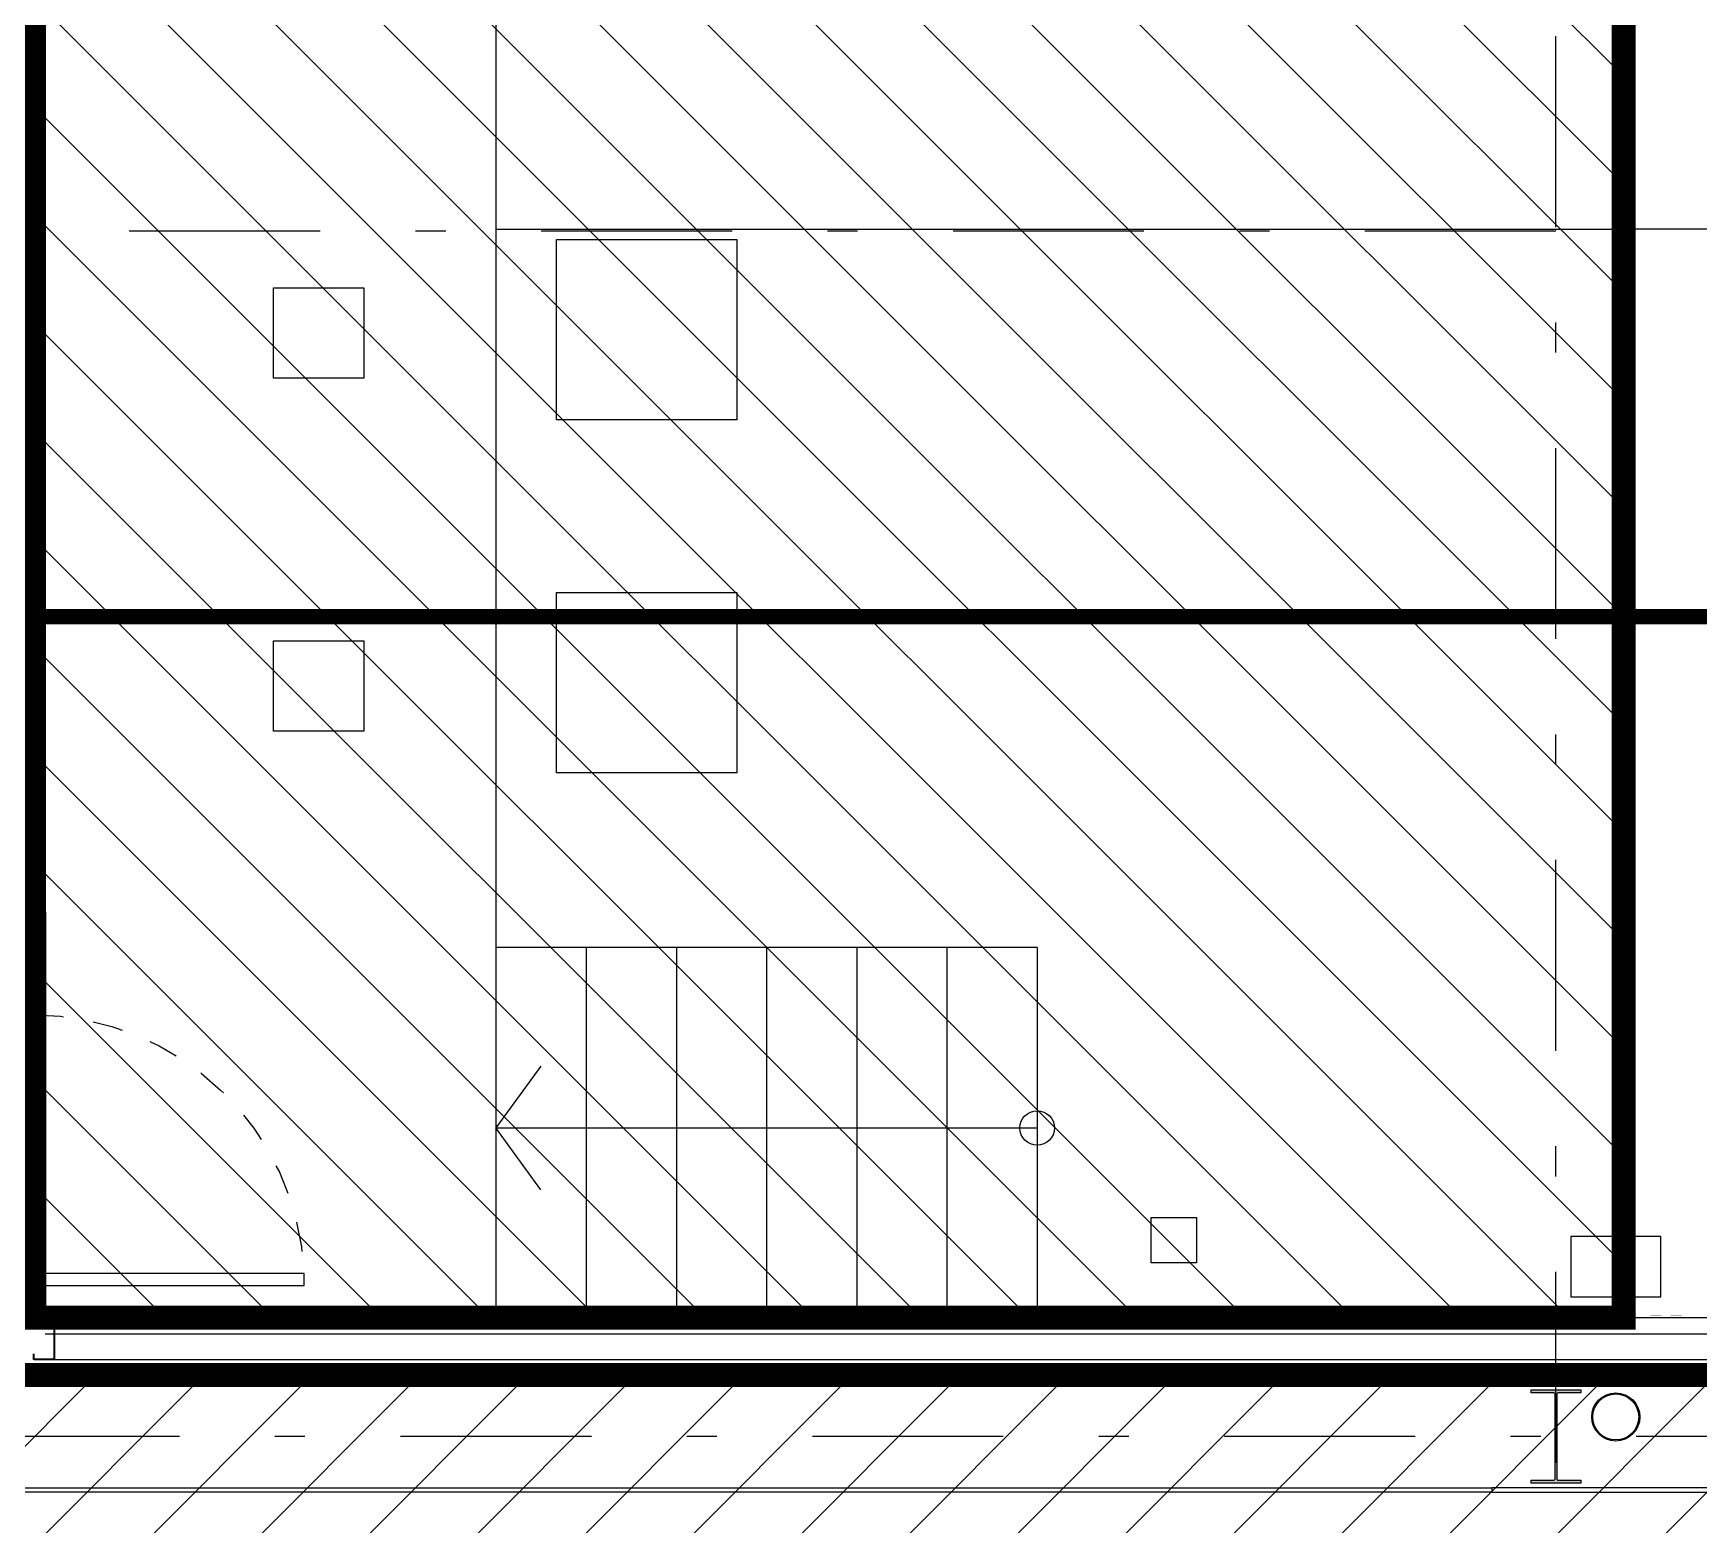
# Model space of a CAD drawing. Header units: millimetres. Extents: x -77 to 207, y -160 to 187.
# Drawn here: x -26.28 to -20.74, y 29.11 to 34.07 of the extents above; entities that cross this region are included whole.
import ezdxf
from ezdxf.xclip import XClip

# ---------------------------------------------------------------- set-up
doc = ezdxf.new("R2010")
doc.units = ezdxf.units.MM
doc.header["$LTSCALE"] = 0.1
for name, pattern in [('X REF - ANELO INST bind$0$X REF - ANELO$0$DASHDOT2', [12.7, 6.35, -3.175, 0, -3.175]), ('X REF - ANELO INST bind$0$X REF - ANELO$0$DASHED', [0.75, 0.5, -0.25]), ('X REF - ANELO INST bind$0$X REF - ANELO$0$DASHED2', [0.375, 0.25, -0.125])]:
    doc.linetypes.add(name, pattern=pattern)
for name, color, linetype in [('C01 Foil blanco', 30, 'Continuous'), ('C03 PRY comun+papel kraft', 192, 'Continuous'), ('C08 CH trapezoidal', 148, 'Continuous'), ('X REF - ANELO INST bind$0$X REF - ANELO EXT$0$A-CORDONES', 8, 'Continuous'), ('X REF - ANELO INST bind$0$X REF - ANELO EXT$0$A-VISTAS', 8, 'Continuous'), ('X REF - ANELO INST bind$0$X REF - ANELO EXT$0$E-REJILLAS', 8, 'Continuous'), ('X REF - ANELO INST bind$0$X REF - ANELO$0$A-CHAPA TRAPEZOIDAL', 8, 'Continuous'), ('X REF - ANELO INST bind$0$X REF - ANELO$0$A-TABIQUE PRY', 7, 'Continuous'), ('X REF - ANELO INST bind$0$X REF - ANELO$0$A-VISTAS', 8, 'Continuous'), ('X REF - ANELO INST bind$0$X REF - ANELO$0$C-METALICA', 8, 'Continuous'), ('X REF - ANELO INST bind$0$X REF - ANELO$0$E-MONTANTE PLUVIAL', 8, 'Continuous'), ('X REF - ANELO INST bind$0$X REF - ANELO$0$MET-COLUMNA METALICA', 7, 'Continuous'), ('X REF - ANELO INST bind$0$X REF - ANELO$0$MET-CORREAS DE CV', 7, 'Continuous'), ('X REF - ANELO INST bind$0$X REF - ANELO$0$MET-EJE CABRIADAS', 8, 'X REF - ANELO INST bind$0$X REF - ANELO$0$DASHDOT2'), ('X REF - ANELO INST bind$0$X REF - ANELO$0$MET-LANA VIDRIO', 8, 'Continuous'), ('X REF - ANELO INST bind$0$X REF - ANELO$0$PROY', 8, 'X REF - ANELO INST bind$0$X REF - ANELO$0$DASHED')]:
    doc.layers.add(name, color=color, linetype=linetype)
doc.linetypes.add('X REF - ANELO INST bind$0$X REF - ANELO$0$REFERENCIAL CORTE TRANSVERSAL WM$0$BATTING', pattern='A,0.00254,-2.54,[134,ltypeshp.shx,S=2.54,R=0,X=-2.54,Y=0],-5.08,[134,ltypeshp.shx,S=2.54,R=180,X=2.54,Y=0],-2.54', length=10.16254)

# ---------------------------------------------------------------- blocks, each defined once
blk = doc.blocks.new('X REF - ANELO INST bind$0$X REF - ANELO$0$CMETP')
at = {"layer": 'X REF - ANELO INST bind$0$X REF - ANELO$0$MET-COLUMNA METALICA'}
blk.add_hatch(color=256, dxfattribs=at).paths.add_polyline_path([(-0.0825, 0), (-0.0825, 0.0097), (-0.0073, 0.0097, 0.414214), (-0.0029, 0.0141), (-0.0029, 0.2958, 0.414214), (-0.0073, 0.3002), (-0.0825, 0.3002), (-0.0825, 0.31), (0.0825, 0.31), (0.0825, 0.3002), (0.0073, 0.3002, 0.414214), (0.0029, 0.2958), (0.0029, 0.0141, 0.414214), (0.0073, 0.0097), (0.0825, 0.0097), (0.0825, 0)])
blk.add_lwpolyline([(0.0825, 0.3002), (0.0825, 0.31), (-0.0825, 0.31), (-0.0825, 0.3002), (-0.0073, 0.3002, -0.414214), (-0.0029, 0.2958), (-0.0029, 0.0141, -0.414214), (-0.0073, 0.0097), (-0.0825, 0.0097), (-0.0825, 0), (0.0825, 0), (0.0825, 0.0097), (0.0073, 0.0097, -0.414214), (0.0029, 0.0141), (0.0029, 0.2958, -0.414214), (0.0073, 0.3002)], format="xyb", close=True, dxfattribs=at)
blk = doc.blocks.new('X REF - ANELO INST bind$0$X REF - ANELO$0$puerta 090')
at = {"layer": 'X REF - ANELO INST bind$0$X REF - ANELO$0$C-METALICA'}
for points in [[(506.5229, 1389.5823), (506.4229, 1389.5823), (506.4229, 1389.6123), (506.5229, 1389.6123)], [(506.5229, 1389.5823), (507.4229, 1389.5823), (507.4229, 1389.5423), (506.5229, 1389.5423)], [(506.5229, 1388.6523), (506.4229, 1388.6523), (506.4229, 1388.6823), (506.5229, 1388.6823)]]:
    blk.add_lwpolyline(points, close=True, dxfattribs=at)
at = {"layer": 'X REF - ANELO INST bind$0$X REF - ANELO$0$C-METALICA', "color": 8, "linetype": 'X REF - ANELO INST bind$0$X REF - ANELO$0$DASHED2'}
blk.add_arc((506.5229, 1389.5823), 0.9, 270, 357.4527, dxfattribs=at)
blk = doc.blocks.new('X REF - ANELO INST bind$0$X REF - ANELO EXT$0$rpluvial')
blk.add_lwpolyline([(1964.5718, 1190.3267), (1964.8718, 1190.3267), (1964.8718, 1190.5267), (1964.5718, 1190.5267)], close=True)
blk = doc.blocks.new('X REF - ANELO INST bind$0$X REF - ANELO EXT')
at = {"layer": 'X REF - ANELO INST bind$0$X REF - ANELO EXT$0$A-CORDONES'}
blk.add_line((-10.7184, 33.4156), (-20.9926, 33.4156, 0.0004), dxfattribs=at)
at = {"layer": 'X REF - ANELO INST bind$0$X REF - ANELO EXT$0$A-VISTAS'}
for p, q in [((-24.7429, 41.588), (-24.7429, 29.7951)), ((-24.7429, 31.0264), (-24.7429, 29.8264)), ((-22.9429, 31.0264), (-24.7429, 31.0264)), ((-24.4429, 31.0264), (-24.4429, 29.8264)), ((-24.1429, 31.0264), (-24.1429, 29.8264)), ((-23.8429, 31.0264), (-23.8429, 29.8264)), ((-23.5429, 31.0264), (-23.5429, 29.8264)), ((-23.2429, 31.0264), (-23.2429, 29.8264)), ((-22.9429, 31.0264), (-22.9429, 29.8264)), ((-24.5933, 30.632), (-24.7429, 30.4264)), ((-24.5933, 30.2207), (-24.7429, 30.4264)), ((-24.7429, 30.4264), (-22.9429, 30.4264)), ((-22.9429, 29.8264), (-24.7429, 29.8264))]:
    blk.add_line(p, q, dxfattribs=at)
blk.add_lwpolyline([(-24.7429, 33.4156), (-20.9926, 33.4156)], dxfattribs=at)
blk.add_circle((-22.9429, 30.4264), 0.0574, dxfattribs=at)
at = {"layer": 'X REF - ANELO INST bind$0$X REF - ANELO EXT$0$E-REJILLAS'}
for points in [[(-24.5415, 33.382), (-23.9415, 33.382), (-23.9415, 32.782), (-24.5415, 32.782)], [(-22.5632, 30.1282), (-22.4132, 30.1282), (-22.4132, 29.9782), (-22.5632, 29.9782)]]:
    blk.add_lwpolyline(points, close=True, dxfattribs=at)
for points, elevation in [([(-25.4825, 33.2209), (-25.1825, 33.2209), (-25.1825, 32.9209), (-25.4825, 32.9209)], 0.0015), ([(-24.5415, 32.2072), (-23.9415, 32.2072), (-23.9415, 31.6072), (-24.5415, 31.6072)], 0.0014), ([(-25.4825, 32.0462), (-25.1825, 32.0462), (-25.1825, 31.7462), (-25.4825, 31.7462)], 0.0029)]:
    blk.add_lwpolyline(points, close=True, dxfattribs=dict(at, elevation=elevation))
blk.add_blockref('X REF - ANELO INST bind$0$X REF - ANELO EXT$0$rpluvial', (-1985.7402, -1160.4615, -0.01), dxfattribs=at)
blk = doc.blocks.new('X REF - ANELO INST bind$0$X REF - ANELO')
at = {"layer": 'X REF - ANELO INST bind$0$X REF - ANELO$0$A-CHAPA TRAPEZOIDAL', "const_width": 0.0006, "elevation": -0.0006}
blk.add_lwpolyline([(-26.2778, 33.9196), (-26.2778, 33.9746), (-26.2738, 33.9786), (-26.2738, 34.0092), (-26.2778, 34.0132), (-26.2778, 34.0345)], dxfattribs=at)
at = {"layer": 'X REF - ANELO INST bind$0$X REF - ANELO$0$A-CHAPA TRAPEZOIDAL', "elevation": -0.0006}
for points in [[(-26.2778, 32.4037, 0.0006, 0.0006, 0), (-26.2778, 32.4337, 0.0006, 0.0006, 0), (-26.2738, 32.4377, 0.0006, 0.0006, 0), (-26.2738, 32.4682, 0.0006, 0.0006, 0), (-26.2778, 32.4722, 0.0006, 0.0006, 0), (-26.2778, 32.5022, 0.0006, 0.0006, 0), (-26.2738, 32.5062, 0.0006, 0.0006, 0), (-26.2738, 32.5362, 0.0006, 0.0006, 0), (-26.2778, 32.5402, 0.0006, 0.0006, 0), (-26.2778, 32.5702, 0.0006, 0.0006, 0), (-26.2495, 32.5985, 0.0006, 0.0006, 0), (-26.2495, 32.6285, 0.0006, 0.0006, 0), (-26.2778, 32.6568, 0.0006, 0.0006, 0), (-26.2778, 32.6868, 0.0006, 0.0006, 0), (-26.2738, 32.6908, 0.0006, 0.0006, 0), (-26.2738, 32.7208, 0.0006, 0.0006, 0), (-26.2778, 32.7248, 0.0006, 0.0006, 0), (-26.2778, 32.7548, 0.0006, 0.0006, 0), (-26.2738, 32.7588, 0.0006, 0.0006, 0), (-26.2738, 32.7888, 0.0006, 0.0006, 0), (-26.2778, 32.7928, 0.0006, 0.0006, 0), (-26.2778, 32.8228, 0.0006, 0.0006, 0), (-26.2495, 32.8511, 0.0006, 0.0006, 0), (-26.2495, 32.8811, 0.0006, 0.0006, 0), (-26.2778, 32.9094, 0.0006, 0.0006, 0), (-26.2778, 32.9394, 0.0006, 0.0006, 0), (-26.2738, 32.9434, 0.0006, 0.0006, 0), (-26.2738, 32.9734, 0.0006, 0.0006, 0), (-26.2778, 32.9774, 0.0006, 0.0006, 0), (-26.2778, 33.0074, 0.0006, 0.0006, 0), (-26.2738, 33.0114, 0.0006, 0.0006, 0), (-26.2738, 33.0414, 0.0006, 0.0006, 0), (-26.2778, 33.0454, 0.0006, 0.0006, 0), (-26.2778, 33.0754, 0.0006, 0.0006, 0), (-26.2495, 33.1036, 0.0006, 0.0006, 0), (-26.2495, 33.1336, 0.0006, 0.0006, 0), (-26.2778, 33.1619, 0.0006, 0.0006, 0), (-26.2778, 33.1919, 0.0006, 0.0006, 0), (-26.2738, 33.1959, 0.0006, 0.0006, 0), (-26.2738, 33.2259, 0.0006, 0.0006, 0), (-26.2778, 33.2299, 0.0006, 0.0006, 0), (-26.2778, 33.2599, 0.0006, 0.0006, 0), (-26.2738, 33.2639, 0.0006, 0.0006, 0), (-26.2738, 33.2939, 0.0006, 0.0006, 0), (-26.2778, 33.2979, 0.0006, 0.0006, 0), (-26.2778, 33.3279, 0.0006, 0.0006, 0), (-26.2495, 33.3562, 0.0006, 0.0006, 0), (-26.2495, 33.3862, 0.0006, 0.0006, 0), (-26.2778, 33.4145, 0.0006, 0.0006, 0), (-26.2778, 33.4445, 0.0006, 0.0006, 0), (-26.2738, 33.4485, 0.0006, 0.0006, 0), (-26.2738, 33.4785, 0.0006, 0.0006, 0), (-26.2778, 33.4825, 0.0006, 0.0006, 0), (-26.2778, 33.5125, 0.0006, 0.0006, 0), (-26.2738, 33.5165, 0.0006, 0.0006, 0), (-26.2738, 33.5465, 0.0006, 0.0006, 0), (-26.2778, 33.5505, 0.0006, 0.0006, 0), (-26.2778, 33.5805, 0.0006, 0.0006, 0), (-26.2495, 33.6088, 0.0006, 0.0006, 0), (-26.2495, 33.6388, 0.0006, 0.0006, 0), (-26.2778, 33.6671, 0.0006, 0.0006, 0), (-26.2778, 33.6971, 0.0006, 0.0006, 0), (-26.2738, 33.7011, 0.0006, 0.0006, 0), (-26.2738, 33.7311, 0.0006, 0.0006, 0), (-26.2778, 33.7351, 0.0006, 0.0006, 0), (-26.2778, 33.7651, 0.0006, 0.0006, 0), (-26.2738, 33.7691, 0.0006, 0.0006, 0), (-26.2738, 33.7991, 0.0006, 0.0006, 0), (-26.2778, 33.8031, 0.0006, 0.0006, 0), (-26.2778, 33.8331, 0.0006, 0.0006, 0), (-26.2495, 33.8614, 0.0006, 0.0006, 0), (-26.2495, 33.8914, 0.0006, 0.0006, 0), (-26.2778, 33.9196, 0, 0, 0)], [(-26.2778, 30.8468, 0.0006, 0.0006, 0), (-26.2778, 30.9177, 0.0006, 0.0006, 0), (-26.2738, 30.9217, 0.0006, 0.0006, 0), (-26.2738, 30.9522, 0.0006, 0.0006, 0), (-26.2778, 30.9562, 0.0006, 0.0006, 0), (-26.2778, 30.9862, 0.0006, 0.0006, 0), (-26.2738, 30.9902, 0.0006, 0.0006, 0), (-26.2738, 31.0202, 0.0006, 0.0006, 0), (-26.2778, 31.0242, 0.0006, 0.0006, 0), (-26.2778, 31.0542, 0.0006, 0.0006, 0), (-26.2495, 31.0825, 0.0006, 0.0006, 0), (-26.2495, 31.1125, 0.0006, 0.0006, 0), (-26.2778, 31.1408, 0.0006, 0.0006, 0), (-26.2778, 31.1708, 0.0006, 0.0006, 0), (-26.2738, 31.1748, 0.0006, 0.0006, 0), (-26.2738, 31.2048, 0.0006, 0.0006, 0), (-26.2778, 31.2088, 0.0006, 0.0006, 0), (-26.2778, 31.2388, 0.0006, 0.0006, 0), (-26.2738, 31.2428, 0.0006, 0.0006, 0), (-26.2738, 31.2728, 0.0006, 0.0006, 0), (-26.2778, 31.2768, 0.0006, 0.0006, 0), (-26.2778, 31.3068, 0.0006, 0.0006, 0), (-26.2495, 31.3351, 0.0006, 0.0006, 0), (-26.2495, 31.3651, 0.0006, 0.0006, 0), (-26.2778, 31.3934, 0.0006, 0.0006, 0), (-26.2778, 31.4234, 0.0006, 0.0006, 0), (-26.2738, 31.4274, 0.0006, 0.0006, 0), (-26.2738, 31.4574, 0.0006, 0.0006, 0), (-26.2778, 31.4614, 0.0006, 0.0006, 0), (-26.2778, 31.4914, 0.0006, 0.0006, 0), (-26.2738, 31.4954, 0.0006, 0.0006, 0), (-26.2738, 31.5254, 0.0006, 0.0006, 0), (-26.2778, 31.5294, 0.0006, 0.0006, 0), (-26.2778, 31.5594, 0.0006, 0.0006, 0), (-26.2495, 31.5877, 0.0006, 0.0006, 0), (-26.2495, 31.6177, 0.0006, 0.0006, 0), (-26.2778, 31.6459, 0.0006, 0.0006, 0), (-26.2778, 31.6759, 0.0006, 0.0006, 0), (-26.2738, 31.6799, 0.0006, 0.0006, 0), (-26.2738, 31.7099, 0.0006, 0.0006, 0), (-26.2778, 31.7139, 0.0006, 0.0006, 0), (-26.2778, 31.7439, 0.0006, 0.0006, 0), (-26.2738, 31.7479, 0.0006, 0.0006, 0), (-26.2738, 31.7779, 0.0006, 0.0006, 0), (-26.2778, 31.7819, 0.0006, 0.0006, 0), (-26.2778, 31.8119, 0.0006, 0.0006, 0), (-26.2495, 31.8402, 0.0006, 0.0006, 0), (-26.2495, 31.8702, 0.0006, 0.0006, 0), (-26.2778, 31.8985, 0.0006, 0.0006, 0), (-26.2778, 31.9285, 0.0006, 0.0006, 0), (-26.2738, 31.9325, 0.0006, 0.0006, 0), (-26.2738, 31.9625, 0.0006, 0.0006, 0), (-26.2778, 31.9665, 0.0006, 0.0006, 0), (-26.2778, 31.9965, 0.0006, 0.0006, 0), (-26.2738, 32.0005, 0.0006, 0.0006, 0), (-26.2738, 32.0305, 0.0006, 0.0006, 0), (-26.2778, 32.0345, 0.0006, 0.0006, 0), (-26.2778, 32.0645, 0.0006, 0.0006, 0), (-26.2495, 32.0928, 0.0006, 0.0006, 0), (-26.2495, 32.1228, 0.0006, 0.0006, 0), (-26.2778, 32.1511, 0.0006, 0.0006, 0), (-26.2778, 32.1811, 0.0006, 0.0006, 0), (-26.2738, 32.1851, 0.0006, 0.0006, 0), (-26.2738, 32.2151, 0.0006, 0.0006, 0), (-26.2778, 32.2191, 0.0006, 0.0006, 0), (-26.2778, 32.2491, 0.0006, 0.0006, 0), (-26.2738, 32.2531, 0.0006, 0.0006, 0), (-26.2738, 32.2831, 0.0006, 0.0006, 0), (-26.2778, 32.2871, 0.0006, 0.0006, 0), (-26.2778, 32.3171, 0.0006, 0.0006, 0), (-26.2495, 32.3454, 0.0006, 0.0006, 0), (-26.2495, 32.3754, 0.0006, 0.0006, 0), (-26.2778, 32.4037, 0, 0, 0)]]:
    blk.add_lwpolyline(points, format="xyseb", dxfattribs=at)
at = {"layer": 'X REF - ANELO INST bind$0$X REF - ANELO$0$A-CHAPA TRAPEZOIDAL'}
for points in [[(-25.0626, 29.7998, 0.0006, 0.0006, 0), (-25.0926, 29.7998, 0.0006, 0.0006, 0), (-25.0966, 29.8038, 0.0006, 0.0006, 0), (-25.1272, 29.8038, 0.0006, 0.0006, 0), (-25.1312, 29.7998, 0.0006, 0.0006, 0), (-25.1612, 29.7998, 0.0006, 0.0006, 0), (-25.1652, 29.8038, 0.0006, 0.0006, 0), (-25.1952, 29.8038, 0.0006, 0.0006, 0), (-25.1992, 29.7998, 0.0006, 0.0006, 0), (-25.2292, 29.7998, 0.0006, 0.0006, 0), (-25.2575, 29.828, 0.0006, 0.0006, 0), (-25.2875, 29.828, 0.0006, 0.0006, 0), (-25.3157, 29.7998, 0.0006, 0.0006, 0), (-25.3457, 29.7998, 0.0006, 0.0006, 0), (-25.3497, 29.8038, 0.0006, 0.0006, 0), (-25.3797, 29.8038, 0.0006, 0.0006, 0), (-25.3837, 29.7998, 0.0006, 0.0006, 0), (-25.4137, 29.7998, 0.0006, 0.0006, 0), (-25.4177, 29.8038, 0.0006, 0.0006, 0), (-25.4477, 29.8038, 0.0006, 0.0006, 0), (-25.4517, 29.7998, 0.0006, 0.0006, 0), (-25.4817, 29.7998, 0.0006, 0.0006, 0), (-25.51, 29.828, 0.0006, 0.0006, 0), (-25.54, 29.828, 0.0006, 0.0006, 0), (-25.5683, 29.7998, 0.0006, 0.0006, 0), (-25.5983, 29.7998, 0.0006, 0.0006, 0), (-25.6023, 29.8038, 0.0006, 0.0006, 0), (-25.6323, 29.8038, 0.0006, 0.0006, 0), (-25.6363, 29.7998, 0.0006, 0.0006, 0), (-25.6663, 29.7998, 0.0006, 0.0006, 0), (-25.6703, 29.8038, 0.0006, 0.0006, 0), (-25.7003, 29.8038, 0.0006, 0.0006, 0), (-25.7043, 29.7998, 0.0006, 0.0006, 0), (-25.7343, 29.7998, 0.0006, 0.0006, 0), (-25.7626, 29.828, 0.0006, 0.0006, 0), (-25.7926, 29.828, 0.0006, 0.0006, 0), (-25.8209, 29.7998, 0.0006, 0.0006, 0), (-25.8509, 29.7998, 0.0006, 0.0006, 0), (-25.8549, 29.8038, 0.0006, 0.0006, 0), (-25.8849, 29.8038, 0.0006, 0.0006, 0), (-25.8889, 29.7998, 0.0006, 0.0006, 0), (-25.9189, 29.7998, 0.0006, 0.0006, 0), (-25.9229, 29.8038, 0.0006, 0.0006, 0), (-25.9529, 29.8038, 0.0006, 0.0006, 0), (-25.9569, 29.7998, 0.0006, 0.0006, 0), (-25.9869, 29.7998, 0.0006, 0.0006, 0), (-26.0152, 29.828, 0.0006, 0.0006, 0), (-26.0452, 29.828, 0.0006, 0.0006, 0), (-26.0734, 29.7998, 0.0006, 0.0006, 0), (-26.1034, 29.7998, 0.0006, 0.0006, 0), (-26.1074, 29.8038, 0.0006, 0.0006, 0), (-26.1374, 29.8038, 0.0006, 0.0006, 0), (-26.1414, 29.7998, 0.0006, 0.0006, 0), (-26.1714, 29.7998, 0.0006, 0.0006, 0), (-26.1754, 29.8038, 0.0006, 0.0006, 0), (-26.2054, 29.8038, 0.0006, 0.0006, 0), (-26.2094, 29.7998, 0.0006, 0.0006, 0), (-26.2394, 29.7998, 0.0006, 0.0006, 0), (-26.2426, 29.8029, 0.0006, 0.0006, 0)], [(-23.5466, 29.7998, 0.0006, 0.0006, 0), (-23.5766, 29.7998, 0.0006, 0.0006, 0), (-23.5806, 29.8038, 0.0006, 0.0006, 0), (-23.6112, 29.8038, 0.0006, 0.0006, 0), (-23.6152, 29.7998, 0.0006, 0.0006, 0), (-23.6452, 29.7998, 0.0006, 0.0006, 0), (-23.6492, 29.8038, 0.0006, 0.0006, 0), (-23.6792, 29.8038, 0.0006, 0.0006, 0), (-23.6832, 29.7998, 0.0006, 0.0006, 0), (-23.7132, 29.7998, 0.0006, 0.0006, 0), (-23.7415, 29.828, 0.0006, 0.0006, 0), (-23.7715, 29.828, 0.0006, 0.0006, 0), (-23.7998, 29.7998, 0.0006, 0.0006, 0), (-23.8298, 29.7998, 0.0006, 0.0006, 0), (-23.8338, 29.8038, 0.0006, 0.0006, 0), (-23.8638, 29.8038, 0.0006, 0.0006, 0), (-23.8678, 29.7998, 0.0006, 0.0006, 0), (-23.8978, 29.7998, 0.0006, 0.0006, 0), (-23.9018, 29.8038, 0.0006, 0.0006, 0), (-23.9318, 29.8038, 0.0006, 0.0006, 0), (-23.9358, 29.7998, 0.0006, 0.0006, 0), (-23.9658, 29.7998, 0.0006, 0.0006, 0), (-23.994, 29.828, 0.0006, 0.0006, 0), (-24.024, 29.828, 0.0006, 0.0006, 0), (-24.0523, 29.7998, 0.0006, 0.0006, 0), (-24.0823, 29.7998, 0.0006, 0.0006, 0), (-24.0863, 29.8038, 0.0006, 0.0006, 0), (-24.1163, 29.8038, 0.0006, 0.0006, 0), (-24.1203, 29.7998, 0.0006, 0.0006, 0), (-24.1503, 29.7998, 0.0006, 0.0006, 0), (-24.1543, 29.8038, 0.0006, 0.0006, 0), (-24.1843, 29.8038, 0.0006, 0.0006, 0), (-24.1883, 29.7998, 0.0006, 0.0006, 0), (-24.2183, 29.7998, 0.0006, 0.0006, 0), (-24.2466, 29.828, 0.0006, 0.0006, 0), (-24.2766, 29.828, 0.0006, 0.0006, 0), (-24.3049, 29.7998, 0.0006, 0.0006, 0), (-24.3349, 29.7998, 0.0006, 0.0006, 0), (-24.3389, 29.8038, 0.0006, 0.0006, 0), (-24.3689, 29.8038, 0.0006, 0.0006, 0), (-24.3729, 29.7998, 0.0006, 0.0006, 0), (-24.4029, 29.7998, 0.0006, 0.0006, 0), (-24.4069, 29.8038, 0.0006, 0.0006, 0), (-24.4369, 29.8038, 0.0006, 0.0006, 0), (-24.4409, 29.7998, 0.0006, 0.0006, 0), (-24.4709, 29.7998, 0.0006, 0.0006, 0), (-24.4992, 29.828, 0.0006, 0.0006, 0), (-24.5292, 29.828, 0.0006, 0.0006, 0), (-24.5575, 29.7998, 0.0006, 0.0006, 0), (-24.5875, 29.7998, 0.0006, 0.0006, 0), (-24.5915, 29.8038, 0.0006, 0.0006, 0), (-24.6215, 29.8038, 0.0006, 0.0006, 0), (-24.6255, 29.7998, 0.0006, 0.0006, 0), (-24.6555, 29.7998, 0.0006, 0.0006, 0), (-24.6595, 29.8038, 0.0006, 0.0006, 0), (-24.6895, 29.8038, 0.0006, 0.0006, 0), (-24.6935, 29.7998, 0.0006, 0.0006, 0), (-24.7235, 29.7998, 0.0006, 0.0006, 0), (-24.7517, 29.828, 0.0006, 0.0006, 0), (-24.7817, 29.828, 0.0006, 0.0006, 0), (-24.81, 29.7998, 0.0006, 0.0006, 0), (-24.84, 29.7998, 0.0006, 0.0006, 0), (-24.844, 29.8038, 0.0006, 0.0006, 0), (-24.874, 29.8038, 0.0006, 0.0006, 0), (-24.878, 29.7998, 0.0006, 0.0006, 0), (-24.908, 29.7998, 0.0006, 0.0006, 0), (-24.912, 29.8038, 0.0006, 0.0006, 0), (-24.942, 29.8038, 0.0006, 0.0006, 0), (-24.946, 29.7998, 0.0006, 0.0006, 0), (-24.976, 29.7998, 0.0006, 0.0006, 0), (-25.0043, 29.828, 0.0006, 0.0006, 0), (-25.0343, 29.828, 0.0006, 0.0006, 0), (-25.0626, 29.7998, 0, 0, 0)], [(-22.0306, 29.7998, 0.0006, 0.0006, 0), (-22.0606, 29.7998, 0.0006, 0.0006, 0), (-22.0646, 29.8038, 0.0006, 0.0006, 0), (-22.0952, 29.8038, 0.0006, 0.0006, 0), (-22.0992, 29.7998, 0.0006, 0.0006, 0), (-22.1292, 29.7998, 0.0006, 0.0006, 0), (-22.1332, 29.8038, 0.0006, 0.0006, 0), (-22.1632, 29.8038, 0.0006, 0.0006, 0), (-22.1672, 29.7998, 0.0006, 0.0006, 0), (-22.1972, 29.7998, 0.0006, 0.0006, 0), (-22.2255, 29.828, 0.0006, 0.0006, 0), (-22.2555, 29.828, 0.0006, 0.0006, 0), (-22.2838, 29.7998, 0.0006, 0.0006, 0), (-22.3138, 29.7998, 0.0006, 0.0006, 0), (-22.3178, 29.8038, 0.0006, 0.0006, 0), (-22.3478, 29.8038, 0.0006, 0.0006, 0), (-22.3518, 29.7998, 0.0006, 0.0006, 0), (-22.3818, 29.7998, 0.0006, 0.0006, 0), (-22.3858, 29.8038, 0.0006, 0.0006, 0), (-22.4158, 29.8038, 0.0006, 0.0006, 0), (-22.4198, 29.7998, 0.0006, 0.0006, 0), (-22.4498, 29.7998, 0.0006, 0.0006, 0), (-22.4781, 29.828, 0.0006, 0.0006, 0), (-22.5081, 29.828, 0.0006, 0.0006, 0), (-22.5363, 29.7998, 0.0006, 0.0006, 0), (-22.5663, 29.7998, 0.0006, 0.0006, 0), (-22.5703, 29.8038, 0.0006, 0.0006, 0), (-22.6003, 29.8038, 0.0006, 0.0006, 0), (-22.6043, 29.7998, 0.0006, 0.0006, 0), (-22.6343, 29.7998, 0.0006, 0.0006, 0), (-22.6383, 29.8038, 0.0006, 0.0006, 0), (-22.6683, 29.8038, 0.0006, 0.0006, 0), (-22.6723, 29.7998, 0.0006, 0.0006, 0), (-22.7023, 29.7998, 0.0006, 0.0006, 0), (-22.7306, 29.828, 0.0006, 0.0006, 0), (-22.7606, 29.828, 0.0006, 0.0006, 0), (-22.7889, 29.7998, 0.0006, 0.0006, 0), (-22.8189, 29.7998, 0.0006, 0.0006, 0), (-22.8229, 29.8038, 0.0006, 0.0006, 0), (-22.8529, 29.8038, 0.0006, 0.0006, 0), (-22.8569, 29.7998, 0.0006, 0.0006, 0), (-22.8869, 29.7998, 0.0006, 0.0006, 0), (-22.8909, 29.8038, 0.0006, 0.0006, 0), (-22.9209, 29.8038, 0.0006, 0.0006, 0), (-22.9249, 29.7998, 0.0006, 0.0006, 0), (-22.9549, 29.7998, 0.0006, 0.0006, 0), (-22.9832, 29.828, 0.0006, 0.0006, 0), (-23.0132, 29.828, 0.0006, 0.0006, 0), (-23.0415, 29.7998, 0.0006, 0.0006, 0), (-23.0715, 29.7998, 0.0006, 0.0006, 0), (-23.0755, 29.8038, 0.0006, 0.0006, 0), (-23.1055, 29.8038, 0.0006, 0.0006, 0), (-23.1095, 29.7998, 0.0006, 0.0006, 0), (-23.1395, 29.7998, 0.0006, 0.0006, 0), (-23.1435, 29.8038, 0.0006, 0.0006, 0), (-23.1735, 29.8038, 0.0006, 0.0006, 0), (-23.1775, 29.7998, 0.0006, 0.0006, 0), (-23.2075, 29.7998, 0.0006, 0.0006, 0), (-23.2358, 29.828, 0.0006, 0.0006, 0), (-23.2658, 29.828, 0.0006, 0.0006, 0), (-23.2941, 29.7998, 0.0006, 0.0006, 0), (-23.3241, 29.7998, 0.0006, 0.0006, 0), (-23.3281, 29.8038, 0.0006, 0.0006, 0), (-23.3581, 29.8038, 0.0006, 0.0006, 0), (-23.3621, 29.7998, 0.0006, 0.0006, 0), (-23.3921, 29.7998, 0.0006, 0.0006, 0), (-23.3961, 29.8038, 0.0006, 0.0006, 0), (-23.4261, 29.8038, 0.0006, 0.0006, 0), (-23.4301, 29.7998, 0.0006, 0.0006, 0), (-23.4601, 29.7998, 0.0006, 0.0006, 0), (-23.4883, 29.828, 0.0006, 0.0006, 0), (-23.5183, 29.828, 0.0006, 0.0006, 0), (-23.5466, 29.7998, 0, 0, 0)], [(-20.7395, 29.828, 0.0006, 0.0006, 0), (-20.7678, 29.7998, 0.0006, 0.0006, 0), (-20.7978, 29.7998, 0.0006, 0.0006, 0), (-20.8018, 29.8038, 0.0006, 0.0006, 0), (-20.8318, 29.8038, 0.0006, 0.0006, 0), (-20.8358, 29.7998, 0.0006, 0.0006, 0), (-20.8658, 29.7998, 0.0006, 0.0006, 0), (-20.8698, 29.8038, 0.0006, 0.0006, 0), (-20.8998, 29.8038, 0.0006, 0.0006, 0), (-20.9038, 29.7998, 0.0006, 0.0006, 0), (-20.9338, 29.7998, 0.0006, 0.0006, 0), (-20.9621, 29.828, 0.0006, 0.0006, 0), (-20.9921, 29.828, 0.0006, 0.0006, 0), (-21.0204, 29.7998, 0.0006, 0.0006, 0), (-21.0504, 29.7998, 0.0006, 0.0006, 0), (-21.0544, 29.8038, 0.0006, 0.0006, 0), (-21.0844, 29.8038, 0.0006, 0.0006, 0), (-21.0884, 29.7998, 0.0006, 0.0006, 0), (-21.1184, 29.7998, 0.0006, 0.0006, 0), (-21.1224, 29.8038, 0.0006, 0.0006, 0), (-21.1524, 29.8038, 0.0006, 0.0006, 0), (-21.1564, 29.7998, 0.0006, 0.0006, 0), (-21.1864, 29.7998, 0.0006, 0.0006, 0), (-21.2146, 29.828, 0.0006, 0.0006, 0), (-21.2446, 29.828, 0.0006, 0.0006, 0), (-21.2729, 29.7998, 0.0006, 0.0006, 0), (-21.3029, 29.7998, 0.0006, 0.0006, 0), (-21.3069, 29.8038, 0.0006, 0.0006, 0), (-21.3369, 29.8038, 0.0006, 0.0006, 0), (-21.3409, 29.7998, 0.0006, 0.0006, 0), (-21.3709, 29.7998, 0.0006, 0.0006, 0), (-21.3749, 29.8038, 0.0006, 0.0006, 0), (-21.4049, 29.8038, 0.0006, 0.0006, 0), (-21.4089, 29.7998, 0.0006, 0.0006, 0), (-21.4389, 29.7998, 0.0006, 0.0006, 0), (-21.4672, 29.828, 0.0006, 0.0006, 0), (-21.4972, 29.828, 0.0006, 0.0006, 0), (-21.5255, 29.7998, 0.0006, 0.0006, 0), (-21.5555, 29.7998, 0.0006, 0.0006, 0), (-21.5595, 29.8038, 0.0006, 0.0006, 0), (-21.5895, 29.8038, 0.0006, 0.0006, 0), (-21.5935, 29.7998, 0.0006, 0.0006, 0), (-21.6235, 29.7998, 0.0006, 0.0006, 0), (-21.6275, 29.8038, 0.0006, 0.0006, 0), (-21.6575, 29.8038, 0.0006, 0.0006, 0), (-21.6615, 29.7998, 0.0006, 0.0006, 0), (-21.6915, 29.7998, 0.0006, 0.0006, 0), (-21.7198, 29.828, 0.0006, 0.0006, 0), (-21.7498, 29.828, 0.0006, 0.0006, 0), (-21.7781, 29.7998, 0.0006, 0.0006, 0), (-21.8081, 29.7998, 0.0006, 0.0006, 0), (-21.8121, 29.8038, 0.0006, 0.0006, 0), (-21.8421, 29.8038, 0.0006, 0.0006, 0), (-21.8461, 29.7998, 0.0006, 0.0006, 0), (-21.8761, 29.7998, 0.0006, 0.0006, 0), (-21.8801, 29.8038, 0.0006, 0.0006, 0), (-21.9101, 29.8038, 0.0006, 0.0006, 0), (-21.9141, 29.7998, 0.0006, 0.0006, 0), (-21.9441, 29.7998, 0.0006, 0.0006, 0), (-21.9724, 29.828, 0.0006, 0.0006, 0), (-22.0024, 29.828, 0.0006, 0.0006, 0), (-22.0306, 29.7998, 0, 0, 0)]]:
    blk.add_lwpolyline(points, format="xyseb", dxfattribs=at)
at = {"layer": 'X REF - ANELO INST bind$0$X REF - ANELO$0$A-TABIQUE PRY'}
for points in [[(-26.6045, 29.2297), (-21.4308, 29.2297), (-21.4308, 29.2147), (-26.6045, 29.2147)], [(-16.02, 29.2297), (-21.4311, 29.2297), (-21.4311, 29.2147), (-16.02, 29.2147)]]:
    blk.add_lwpolyline(points, close=True, dxfattribs=at)
at = {"layer": 'X REF - ANELO INST bind$0$X REF - ANELO$0$A-VISTAS'}
blk.add_line((-5.607, 29.605), (-26.2426, 29.605), dxfattribs=at)
at = {"layer": 'X REF - ANELO INST bind$0$X REF - ANELO$0$E-MONTANTE PLUVIAL'}
for radius in [0.08, 0.0765]:
    blk.add_circle((-21.0184, 29.4652, -0.01), radius, dxfattribs=at)
at = {"layer": 'X REF - ANELO INST bind$0$X REF - ANELO$0$MET-COLUMNA METALICA'}
for points in [[(-26.2811, 29.7757), (-26.2811, 29.792, -0.414214), (-26.2781, 29.795), (-26.2141, 29.795, -0.414214), (-26.2111, 29.792), (-26.2111, 29.658, -0.414214), (-26.2141, 29.655), (-26.2781, 29.655, -0.414214), (-26.2811, 29.658), (-26.2811, 29.6752)], [(-26.2786, 29.7757), (-26.2786, 29.792, -0.414214), (-26.2781, 29.7925), (-26.2141, 29.7925, -0.414214), (-26.2136, 29.792), (-26.2136, 29.658, -0.414214), (-26.2141, 29.6575), (-26.2781, 29.6575, -0.414214), (-26.2786, 29.658), (-26.2786, 29.6752)]]:
    blk.add_lwpolyline(points, format="xyb", dxfattribs=at)
at = {"layer": 'X REF - ANELO INST bind$0$X REF - ANELO$0$MET-CORREAS DE CV'}
for p, q in [((0.2791, 29.795), (-26.2426, 29.795)), ((0.1391, 29.655), (-26.2426, 29.655))]:
    blk.add_line(p, q, dxfattribs=at)
at = {"layer": 'X REF - ANELO INST bind$0$X REF - ANELO$0$MET-EJE CABRIADAS'}
for p, q in [((-21.2176, -0.8271, -0.0011), (-21.2176, 42.1137, -0.0011)), ((-21.2176, 33.4093, -0.0001), (-54.2799, 33.4093, -0.0001)), ((1.6043, 29.3999), (-54.2799, 29.3999))]:
    blk.add_line(p, q, dxfattribs=at)
at = {"layer": 'X REF - ANELO INST bind$0$X REF - ANELO$0$MET-LANA VIDRIO', "linetype": 'X REF - ANELO INST bind$0$X REF - ANELO$0$REFERENCIAL CORTE TRANSVERSAL WM$0$BATTING', "ltscale": 0.025}
blk.add_lwpolyline([(-26.2426, 29.7415), (0.229, 29.7415), (0.2292, 24.037)], dxfattribs=at)
at = {"layer": 'X REF - ANELO INST bind$0$X REF - ANELO$0$PROY', "ltscale": 10, "elevation": 0.0004}
blk.add_lwpolyline([(-20.9926, 41.778), (-20.9926, 41.778), (-20.9926, 29.795)], dxfattribs=at)
blk.add_blockref('X REF - ANELO INST bind$0$X REF - ANELO EXT', (0, 0))
at = {"layer": 'X REF - ANELO INST bind$0$X REF - ANELO$0$C-METALICA', "xscale": -1, "rotation": 180}
blk.add_blockref('X REF - ANELO INST bind$0$X REF - ANELO$0$puerta 090', (-532.8037, 1419.4845, 0.0025), dxfattribs=at)
at = {"layer": 'X REF - ANELO INST bind$0$X REF - ANELO$0$MET-COLUMNA METALICA', "xscale": -1}
blk.add_blockref('X REF - ANELO INST bind$0$X REF - ANELO$0$CMETP', (-21.2176, 29.245, -0.0203), dxfattribs=at)
blk = doc.blocks.new('X REF - ANELO INST bind')
ref = blk.add_blockref('X REF - ANELO INST bind$0$X REF - ANELO', (0, 0))
XClip(ref).set_block_clipping_path([(-76.9680737415, -24.7711317477), (92.9860355418, 61.1669630168)])

msp = doc.modelspace()

# ---------------------------------------------------------------- hatches: boundary and pattern name
at = {"layer": 'C01 Foil blanco'}
h = msp.add_hatch(dxfattribs=at)
h.set_pattern_fill('ANSI31', color=256, scale=0.08, style=0)
edge = h.paths.add_edge_path()
edge.add_line((-6.5537, 29.605), (-5.607, 29.605))
edge.add_line((-5.607, 29.605), (-5.607, 24.0344))
edge.add_line((-5.607, 24.0344), (-1.3657, 24.0344))
edge.add_line((-1.3657, 24.0344), (-1.3657, 22.0205))
edge.add_line((-1.3657, 22.0205), (0.1104, 22.0205))
edge.add_line((0.1104, 22.0205), (0.1104, 6.9084))
edge.add_line((0.1104, 6.9084), (-1.3896, 6.9084))
edge.add_line((-1.3896, 6.9084), (-1.3896, 4.9598))
edge.add_line((-1.3896, 4.9598), (-4.7023, 4.9598))
edge.add_line((-4.7023, 4.9598), (-4.7023, 0.0543))
edge.add_line((-4.7023, 0.0543), (-5.1976, 0.0543))
edge.add_line((-5.1976, 0.0543), (-5.1976, 0.1851))
edge.add_line((-5.1976, 0.1851), (-31.5253, 0.1851))
edge.add_line((-31.5253, 0.1851), (-31.5253, 29.2147))
edge.add_line((-31.5253, 29.2147), (-26.4226, 29.2147))
edge.add_line((-26.4226, 29.2147), (-26.4226, 29.605))
edge.add_line((-26.4226, 29.605), (-6.5537, 29.605))
at = {"layer": 'C08 CH trapezoidal'}
h = msp.add_hatch(dxfattribs=at)
h.set_pattern_fill('LINE', color=256, scale=0.08, angle=135, style=0)
h.paths.add_polyline_path([(-26.2826, 41.638), (-20.9926, 41.638), (-20.9926, 29.795), (-26.2786, 29.795)])

# ---------------------------------------------------------------- linework, layer by layer
at = {"layer": 'C01 Foil blanco', "const_width": 0.08, "elevation": 0}
msp.add_lwpolyline([(-6.5537, 29.605), (-6.5537, 29.605), (-5.607, 29.605), (-5.607, 24.0344), (-1.3657, 24.0344), (-1.3657, 22.0205), (0.1104, 22.0205), (0.1104, 6.9084), (-1.3896, 6.9084), (-1.3896, 4.9598), (-4.7023, 4.9598), (-4.7023, 0.0543), (-5.1976, 0.0543), (-5.1976, 0.1851), (-31.5253, 0.1851), (-31.5253, 0.1851), (-31.5253, 29.2147), (-31.5253, 29.2147), (-26.4226, 29.2147), (-26.4226, 29.605), (-6.5537, 29.605)], dxfattribs=at)
at = {"layer": 'C03 PRY comun+papel kraft', "const_width": 0.05}
msp.add_lwpolyline([(-27.4827, 32.1271), (-20.117, 32.1271), (-20.117, 43.778), (-18.42, 43.778), (-18.42, 43.0746)], dxfattribs=at)
at = {"layer": 'C08 CH trapezoidal', "const_width": 0.08, "elevation": 0.0004}
msp.add_lwpolyline([(-26.2826, 41.638), (-20.9926, 41.638), (-20.9926, 29.795), (-26.2786, 29.795), (-26.2826, 41.638)], dxfattribs=at)

# ---------------------------------------------------------------- block references
msp.add_blockref('X REF - ANELO INST bind', (0, 0))

doc.saveas('drawing.dxf')
